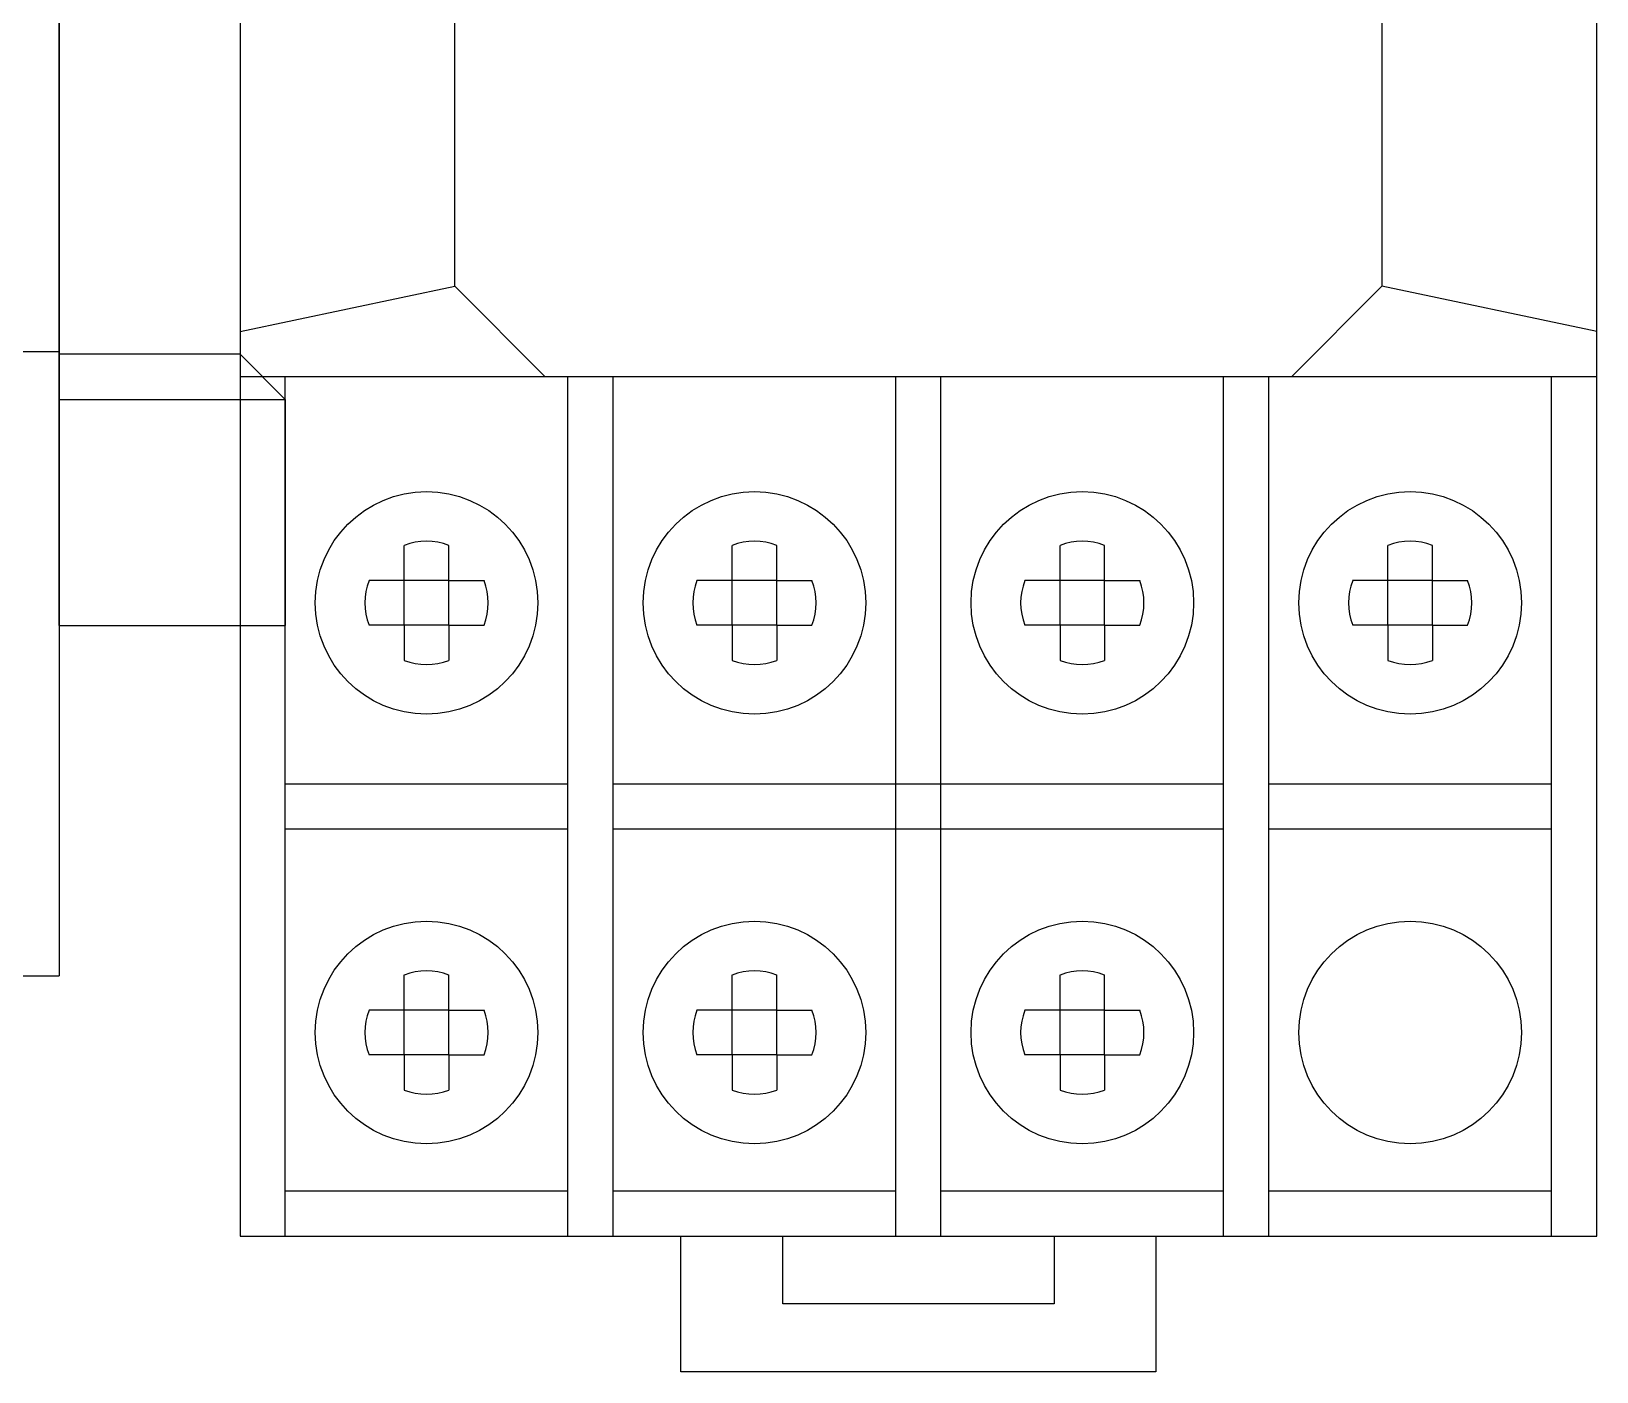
# Model space of a CAD drawing. Header units: millimetres. Extents: x 173893 to 258446, y -176540 to -123824.
# Drawn here: x 197258.81 to 197293.43, y -139312.18 to -139282.55 of the extents above; entities that cross this region are included whole.
import ezdxf

# ---------------------------------------------------------------- set-up
doc = ezdxf.new("R2010")
doc.units = ezdxf.units.MM
doc.header["$LTSCALE"] = 3
doc.layers.add('1', color=3, linetype='Continuous')

msp = doc.modelspace()

# ---------------------------------------------------------------- linework, layer by layer
at = {"color": 4}
for p, q in [((197263.426, -139289.185), (197268.176, -139288.185)), ((197293.426, -139289.185), (197288.676, -139288.185))]:
    msp.add_line(p, q, dxfattribs=at)
for p, q in [((197293.426, -139290.185), (197263.426, -139290.185)), ((197264.426, -139309.185), (197264.426, -139290.185)), ((197270.676, -139309.185), (197270.676, -139290.185)), ((197271.676, -139309.185), (197271.676, -139290.185)), ((197277.926, -139309.185), (197277.926, -139290.185)), ((197278.926, -139309.185), (197278.926, -139290.185)), ((197285.176, -139309.185), (197285.176, -139290.185)), ((197286.176, -139309.185), (197286.176, -139290.185)), ((197292.426, -139309.185), (197292.426, -139290.185)), ((197270.676, -139300.185), (197264.426, -139300.185)), ((197285.176, -139300.185), (197271.676, -139300.185)), ((197277.926, -139309.185), (197277.926, -139300.185)), ((197278.926, -139309.185), (197278.926, -139300.185)), ((197292.426, -139300.185), (197286.176, -139300.185))]:
    msp.add_line(p, q)
at = {"color": 251, "linetype": 'Continuous', "true_color": 0x636466}
for p, q in [((197267.058, -139294.693), (197267.058, -139293.913)), ((197268.043, -139294.693), (197268.043, -139293.913)), ((197274.308, -139294.693), (197274.308, -139293.913)), ((197275.293, -139294.693), (197275.293, -139293.913)), ((197281.558, -139294.693), (197281.558, -139293.913)), ((197282.543, -139294.693), (197282.543, -139293.913)), ((197288.808, -139294.693), (197288.808, -139293.913)), ((197289.793, -139294.693), (197289.793, -139293.913)), ((197267.058, -139294.693), (197266.279, -139294.693)), ((197267.058, -139295.677), (197267.058, -139294.693)), ((197268.043, -139294.693), (197267.058, -139294.693)), ((197268.043, -139294.693), (197268.822, -139294.693)), ((197268.043, -139295.677), (197268.043, -139294.693)), ((197274.308, -139294.693), (197273.529, -139294.693)), ((197275.293, -139294.693), (197274.308, -139294.693)), ((197274.308, -139295.677), (197274.308, -139294.693)), ((197275.293, -139294.693), (197276.072, -139294.693)), ((197275.293, -139295.677), (197275.293, -139294.693)), ((197281.558, -139294.693), (197280.779, -139294.693)), ((197282.543, -139294.693), (197281.558, -139294.693)), ((197281.558, -139295.677), (197281.558, -139294.693)), ((197282.543, -139294.693), (197283.322, -139294.693)), ((197282.543, -139295.677), (197282.543, -139294.693)), ((197288.808, -139294.693), (197288.029, -139294.693)), ((197288.808, -139295.677), (197288.808, -139294.693)), ((197289.793, -139294.693), (197288.808, -139294.693)), ((197289.793, -139294.693), (197290.572, -139294.693)), ((197289.793, -139295.677), (197289.793, -139294.693)), ((197267.058, -139295.677), (197266.279, -139295.677)), ((197267.058, -139295.677), (197267.058, -139296.456)), ((197268.043, -139295.677), (197267.058, -139295.677)), ((197268.043, -139295.677), (197268.043, -139296.456)), ((197268.043, -139295.677), (197268.822, -139295.677)), ((197274.308, -139295.677), (197273.529, -139295.677)), ((197274.308, -139295.677), (197274.308, -139296.456)), ((197275.293, -139295.677), (197274.308, -139295.677)), ((197275.293, -139295.677), (197275.293, -139296.456)), ((197275.293, -139295.677), (197276.072, -139295.677)), ((197281.558, -139295.677), (197280.779, -139295.677)), ((197281.558, -139295.677), (197281.558, -139296.456)), ((197282.543, -139295.677), (197281.558, -139295.677)), ((197282.543, -139295.677), (197282.543, -139296.456)), ((197282.543, -139295.677), (197283.322, -139295.677)), ((197288.808, -139295.677), (197288.029, -139295.677)), ((197288.808, -139295.677), (197288.808, -139296.456)), ((197289.793, -139295.677), (197288.808, -139295.677)), ((197289.793, -139295.677), (197289.793, -139296.456)), ((197289.793, -139295.677), (197290.572, -139295.677)), ((197267.058, -139304.193), (197267.058, -139303.413)), ((197268.043, -139304.193), (197268.043, -139303.413)), ((197274.308, -139304.193), (197274.308, -139303.413)), ((197275.293, -139304.193), (197275.293, -139303.413)), ((197281.558, -139304.193), (197281.558, -139303.413)), ((197282.543, -139304.193), (197282.543, -139303.413)), ((197267.058, -139304.193), (197266.279, -139304.193)), ((197267.058, -139305.177), (197267.058, -139304.193)), ((197268.043, -139304.193), (197267.058, -139304.193)), ((197268.043, -139304.193), (197268.822, -139304.193)), ((197268.043, -139305.177), (197268.043, -139304.193)), ((197274.308, -139304.193), (197273.529, -139304.193)), ((197275.293, -139304.193), (197274.308, -139304.193)), ((197274.308, -139305.177), (197274.308, -139304.193)), ((197275.293, -139304.193), (197276.072, -139304.193)), ((197275.293, -139305.177), (197275.293, -139304.193)), ((197281.558, -139304.193), (197280.779, -139304.193)), ((197282.543, -139304.193), (197281.558, -139304.193)), ((197281.558, -139305.177), (197281.558, -139304.193)), ((197282.543, -139304.193), (197283.322, -139304.193)), ((197282.543, -139305.177), (197282.543, -139304.193)), ((197267.058, -139305.177), (197266.279, -139305.177)), ((197267.058, -139305.177), (197267.058, -139305.956)), ((197268.043, -139305.177), (197267.058, -139305.177)), ((197268.043, -139305.177), (197268.043, -139305.956)), ((197268.043, -139305.177), (197268.822, -139305.177)), ((197274.308, -139305.177), (197273.529, -139305.177)), ((197274.308, -139305.177), (197274.308, -139305.956)), ((197275.293, -139305.177), (197274.308, -139305.177)), ((197275.293, -139305.177), (197275.293, -139305.956)), ((197275.293, -139305.177), (197276.072, -139305.177)), ((197281.558, -139305.177), (197280.779, -139305.177)), ((197282.543, -139305.177), (197281.558, -139305.177)), ((197281.558, -139305.177), (197281.558, -139305.956)), ((197282.543, -139305.177), (197282.543, -139305.956)), ((197282.543, -139305.177), (197283.322, -139305.177))]:
    msp.add_line(p, q, dxfattribs=at)
at = {"color": 4, "elevation": 0}
for points in [[(197270.176, -139266.185), (197286.676, -139266.185), (197288.676, -139268.185), (197288.676, -139288.185), (197286.676, -139290.185), (197270.176, -139290.185), (197268.176, -139288.185), (197268.176, -139268.185)], [(197273.176, -139309.185), (197283.676, -139309.185), (197283.676, -139312.185), (197273.176, -139312.185)], [(197275.426, -139309.185), (197281.426, -139309.185), (197281.426, -139310.685), (197275.426, -139310.685)]]:
    msp.add_lwpolyline(points, close=True, dxfattribs=at)
at = {"elevation": 0}
for points in [[(197263.426, -139280.185), (197263.426, -139309.185), (197293.426, -139309.185), (197293.426, -139280.185)], [(197293.426, -139299.185), (197293.426, -139290.185), (197263.426, -139290.185), (197263.426, -139299.185)], [(197264.426, -139299.185), (197270.676, -139299.185)], [(197271.676, -139299.185), (197285.176, -139299.185)], [(197271.676, -139299.185), (197277.926, -139299.185)], [(197278.926, -139299.185), (197285.176, -139299.185)], [(197286.176, -139299.185), (197292.426, -139299.185)], [(197264.426, -139308.185), (197270.676, -139308.185)], [(197271.676, -139308.185), (197277.926, -139308.185)], [(197278.926, -139308.185), (197285.176, -139308.185)], [(197286.176, -139308.185), (197292.426, -139308.185)]]:
    msp.add_lwpolyline(points, dxfattribs=at)
at = {"color": 251, "linetype": 'Continuous', "true_color": 0x636466}
for centre in [(197267.551, -139295.185), (197274.801, -139295.185), (197282.051, -139295.185), (197289.301, -139295.185), (197267.551, -139304.685), (197274.801, -139304.685), (197282.051, -139304.685), (197289.301, -139304.685)]:
    msp.add_circle(centre, 2.461, dxfattribs=at)
for centre, start, end in [((197267.551, -139295.185), 68.8377, 111.1623), ((197274.801, -139295.185), 68.8377, 111.1623), ((197282.051, -139295.185), 68.8377, 111.1623), ((197289.301, -139295.185), 68.8377, 111.1623), ((197267.551, -139295.185), 158.8377, 201.1623), ((197267.551, -139295.185), 338.8377, 21.1623), ((197274.801, -139295.185), 158.8377, 201.1623), ((197274.801, -139295.185), 338.8377, 21.1623), ((197282.051, -139295.185), 158.8377, 201.1623), ((197282.051, -139295.185), 338.8377, 21.1623), ((197289.301, -139295.185), 158.8377, 201.1623), ((197289.301, -139295.185), 338.8377, 21.1623), ((197267.551, -139295.185), 248.8377, 291.1623), ((197274.801, -139295.185), 248.8377, 291.1623), ((197282.051, -139295.185), 248.8377, 291.1623), ((197289.301, -139295.185), 248.8377, 291.1623), ((197267.551, -139304.685), 68.8377, 111.1623), ((197274.801, -139304.685), 68.8377, 111.1623), ((197282.051, -139304.685), 68.8377, 111.1623), ((197267.551, -139304.685), 158.8377, 201.1623), ((197267.551, -139304.685), 338.8377, 21.1623), ((197274.801, -139304.685), 158.8377, 201.1623), ((197274.801, -139304.685), 338.8377, 21.1623), ((197282.051, -139304.685), 158.8377, 201.1623), ((197282.051, -139304.685), 338.8377, 21.1623), ((197267.551, -139304.685), 248.8377, 291.1623), ((197274.801, -139304.685), 248.8377, 291.1623), ((197282.051, -139304.685), 248.8377, 291.1623)]:
    msp.add_arc(centre, 1.363, start, end, dxfattribs=at)
at = {"layer": '1', "color": 7}
for p, q in [((197259.426, -139252.935), (197259.426, -139303.435)), ((197259.426, -139295.685), (197259.426, -139260.685)), ((197263.426, -139266.685), (197263.426, -139289.685)), ((197259.426, -139289.635), (197249.926, -139289.635)), ((197263.426, -139289.685), (197259.426, -139289.685)), ((197263.426, -139289.685), (197264.426, -139290.685)), ((197259.426, -139290.685), (197264.426, -139290.685)), ((197264.426, -139290.685), (197264.426, -139295.685)), ((197259.426, -139295.685), (197264.426, -139295.685)), ((197249.926, -139303.435), (197259.426, -139303.435))]:
    msp.add_line(p, q, dxfattribs=at)

doc.saveas('drawing.dxf')
